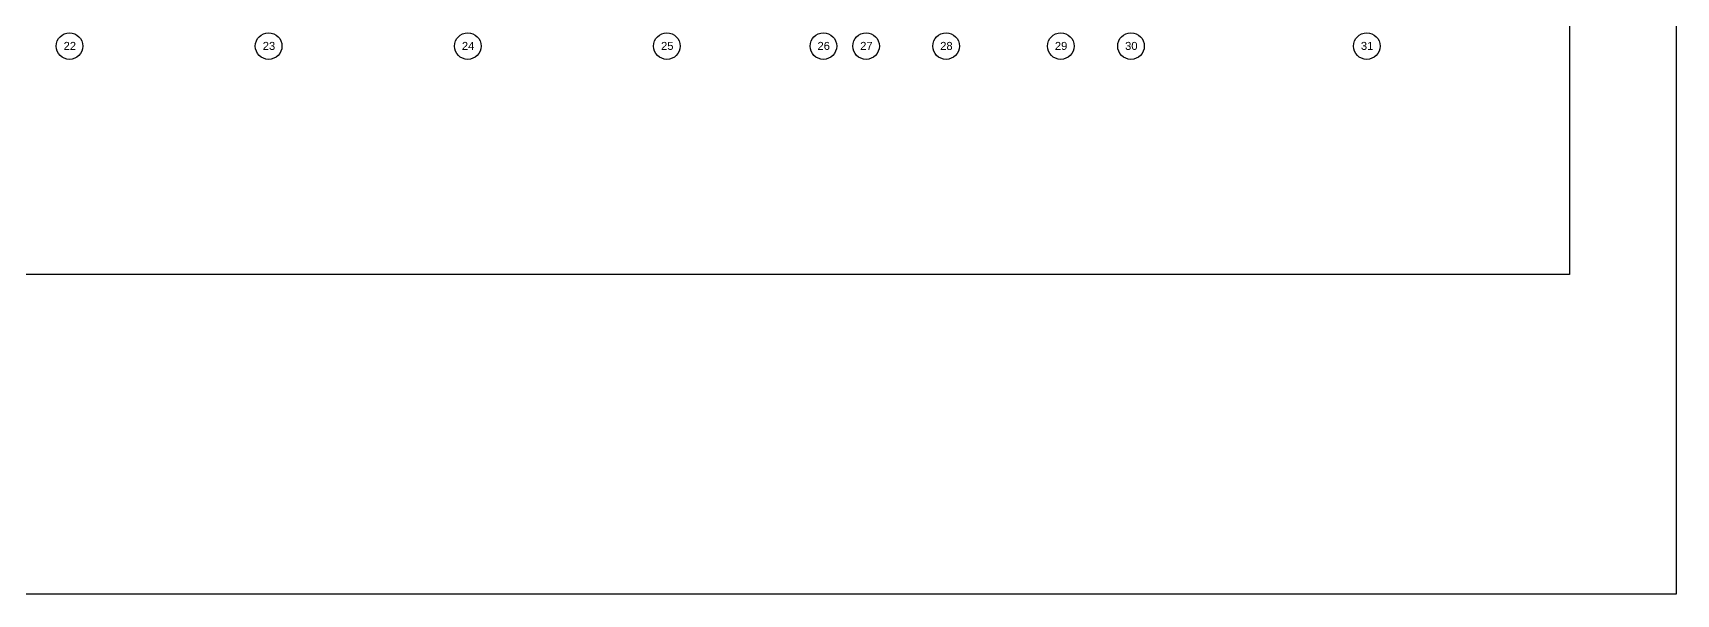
# Model space of a CAD drawing. Header units: inches. Extents: x 12000 to 16048, y 0 to 3185.
# Drawn here: x 14200 to 16048, y 0 to 632 of the extents above; entities that cross this region are included whole.
import ezdxf
from ezdxf.enums import TextEntityAlignment as Align

# ---------------------------------------------------------------- set-up
doc = ezdxf.new("R2010")
doc.units = ezdxf.units.IN
doc.header["$LTSCALE"] = 48
doc.header["$MEASUREMENT"] = 0
doc.linetypes.add('HIDDEN', pattern=[0.375, 0.25, -0.125])
doc.layers.add('_0_Objects', color=8, linetype='Continuous')
doc.layers.add('S-Grid-Iden', color=8, linetype='Continuous')
doc.layers.add('A-ANNO-NPLT', color=8, linetype='Continuous', plot=False)
doc.styles.get("Standard").update_dxf_attribs({"font": 'arial.ttf'})

# ---------------------------------------------------------------- blocks, each defined once
blk = doc.blocks.new('Column Bubble')
blk.add_circle((-0.004, -0.002), 0.156)
blk.add_attdef('XX', text='', height=0.0938).set_placement((0, 0), align=Align.MIDDLE_CENTER)
blk = doc.blocks.new('2ND FLOOR - STRUCTURAL GRID')
at = {"layer": 'S-Grid-Iden', "xscale": 96, "yscale": 96, "zscale": 96}
for p, values in [((10225.7, -9424.5), {'XX': '22'}), ((10449.7, -9424.5), {'XX': '23'}), ((10673.7, -9424.5), {'XX': '24'}), ((10897.7, -9424.5), {'XX': '25'}), ((11073.7, -9424.5), {'XX': '26'}), ((11121.7, -9424.5), {'XX': '27'}), ((11211.7, -9424.5), {'XX': '28'}), ((11340.7, -9424.5), {'XX': '29'}), ((11419.7, -9424.5), {'XX': '30'}), ((11684.9, -9424.5), {'XX': '31'})]:
    blk.add_blockref('Column Bubble', p, dxfattribs=at).add_auto_attribs(values)

msp = doc.modelspace()

# ---------------------------------------------------------------- linework, layer by layer
at = {"layer": 'A-ANNO-NPLT'}
for points in [[(12000, 0), (12000, 2976), (16048, 2976), (16048, 0)], [(12120, 360), (12120, 2616), (15928, 2616), (15928, 360)]]:
    msp.add_lwpolyline(points, close=True, dxfattribs=at)

# ---------------------------------------------------------------- block references
at = {"layer": '_0_Objects', "linetype": 'HIDDEN'}
msp.add_blockref('2ND FLOOR - STRUCTURAL GRID', (4015.5006, 10042.0072), dxfattribs=at)

doc.saveas('drawing.dxf')
